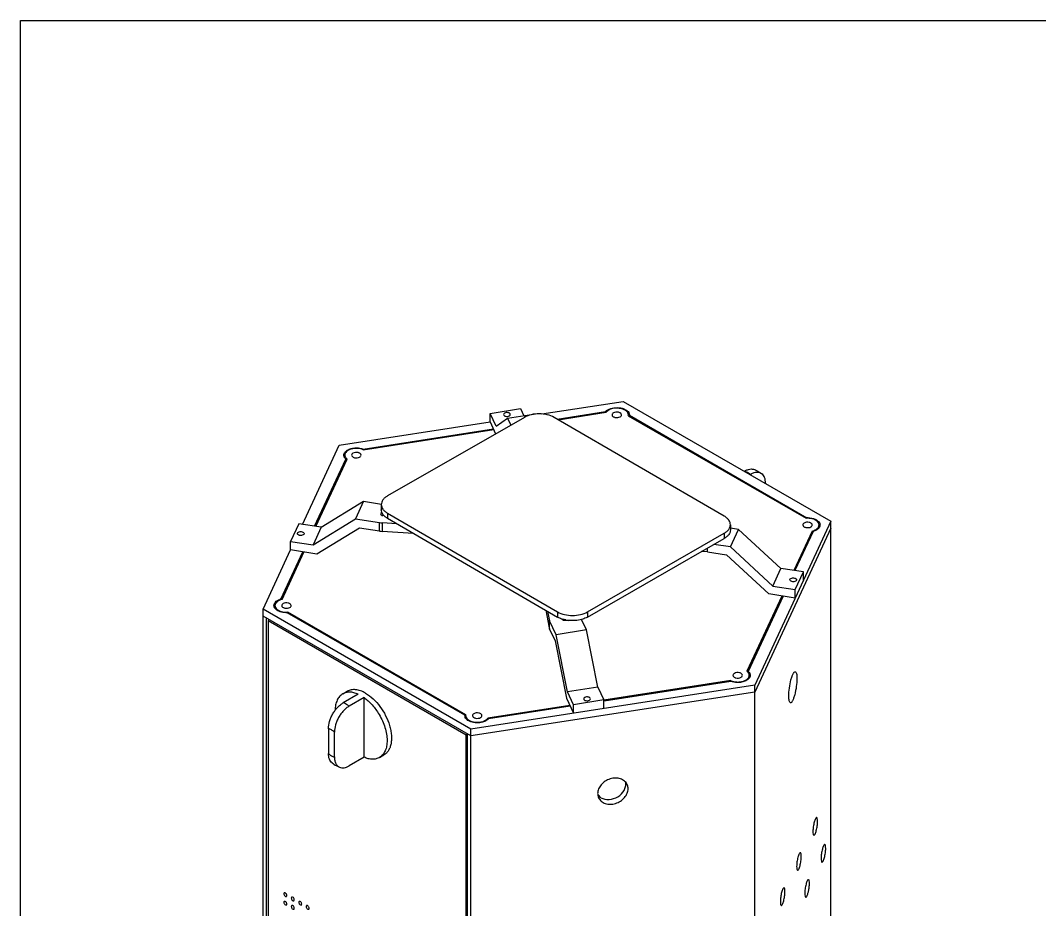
# Model space of a CAD drawing. Header units: millimetres. Extents: x 0 to 1189, y 0 to 841.
# Drawn here: x 0 to 485.5, y 417.4 to 841 of the extents above; entities that cross this region are included whole.
import ezdxf

# ---------------------------------------------------------------- set-up
doc = ezdxf.new("R2010")
doc.units = ezdxf.units.MM
doc.header["$LTSCALE"] = 65.395
doc.layers.get('0').update_dxf_attribs({"linetype": 'CONTINUOUS'})
doc.layers.add('AXIS', color=7, linetype='CONTINUOUS')
doc.layers.add('SURFACES', color=7, linetype='CONTINUOUS')

msp = doc.modelspace()

# ---------------------------------------------------------------- linework, layer by layer
at = {"color": 7, "linetype": 'Continuous'}
for p, q in [((0, 0), (0, 841)), ((0, 841), (1189, 841)), ((223.77, 653.79), (238.26, 656.03)), ((238.26, 656.03), (239.82, 652.67)), ((240.09, 651.89), (174.87, 614.42)), ((223.77, 649.7), (223.77, 653.79)), ((226.63, 647.61), (223.77, 653.79)), ((226.63, 647.61), (232.05, 651.46)), ((232.05, 651.46), (246.54, 653.7)), ((232.05, 651.46), (233.58, 648.15)), ((246.54, 653.7), (246.61, 653.56)), ((335.34, 604.8), (254.23, 651.87)), ((255.64, 651.05), (278.8, 654.63)), ((278.8, 654.31), (278.8, 654.63)), ((290.14, 653.04), (290.13, 652.85)), ((290.13, 652.36), (290.13, 652.85)), ((290.13, 652.85), (374.64, 604.06)), ((163.36, 636.77), (225.32, 646.36)), ((223.77, 649.7), (226.4, 644.03)), ((163.36, 636.41), (163.36, 636.77)), ((140.17, 599.98), (155.03, 632)), ((155.03, 630.66), (155.03, 632)), ((344.81, 626.18), (345.08, 626.34)), ((347.64, 624.55), (347.91, 624.71)), ((354.98, 620.5), (354.98, 620.31)), ((171.92, 610.33), (171.92, 607.88)), ((174.83, 606.26), (255.94, 559.19)), ((174.83, 603.81), (255.94, 556.74)), ((374.64, 603.78), (374.64, 604.06)), ((179.38, 601.17), (172.27, 601.62)), ((187.28, 596.59), (172.27, 597.53)), ((338.25, 600.73), (338.25, 598.28)), ((377.64, 597.51), (368.98, 578.85)), ((270.09, 559.17), (335.3, 596.63)), ((270.09, 556.72), (335.3, 594.18)), ((124.09, 565.34), (134.52, 587.81)), ((327.26, 587.77), (324.45, 587.95)), ((124.09, 565), (124.09, 565.34)), ((363.33, 566.68), (346.71, 530.86)), ((211.66, 509.97), (127.09, 558.79)), ((250.3, 560.02), (251.9, 551.56)), ((251.16, 559.52), (251.9, 555.65)), ((115.64, 279.63), (115.64, 557.24)), ((115.64, 557.24), (117.27, 556.3)), ((117.27, 278.69), (117.27, 556.3)), ((118.68, 555.48), (117.98, 555.07)), ((117.98, 555.07), (117.98, 279.91)), ((117.98, 555.07), (212.29, 500.62)), ((255.2, 548.34), (252.11, 555)), ((269.68, 550.58), (267.35, 555.61)), ((252.11, 550.91), (254.7, 545.34)), ((346.71, 530.31), (346.71, 530.86)), ((338.38, 526.08), (278.04, 516.75)), ((160.89, 520), (153.82, 515.91)), ((263.47, 514.99), (260.61, 521.16)), ((275.1, 523.4), (277.96, 517.23)), ((163.72, 518.36), (156.65, 514.28)), ((163.72, 489.97), (163.72, 518.36)), ((260.11, 518.16), (263.47, 510.91)), ((211.66, 509.8), (211.66, 509.97)), ((211.66, 509.8), (211.66, 509.97)), ((261.92, 514.25), (223.01, 508.24)), ((146.75, 503.54), (146.75, 491.73)), ((149.58, 490.1), (149.58, 501.91)), ((213, 501.03), (212.29, 500.62)), ((212.29, 225.46), (212.29, 500.62)), ((163.72, 489.97), (156.65, 485.89))]:
    msp.add_line(p, q, dxfattribs=at)
at = {"color": 9, "linetype": 'Continuous'}
for p, q in [((174.83, 606.26), (174.83, 603.81)), ((335.3, 596.63), (335.3, 594.18)), ((255.94, 559.19), (255.94, 556.74)), ((270.09, 559.17), (270.09, 556.72)), ((252.11, 550.91), (252.11, 555))]:
    msp.add_line(p, q, dxfattribs=at)
at = {"color": 7, "linetype": 'Continuous'}
for centre, radius, start, end in [((288.13, 653.04), 2.01, 1.613, 4.6851), ((288.14, 653.04), 2, 359.9259, 1.6107), ((177.54, 609.27), 6.04, 224.149, 224.8375), ((374.93, 593.72), 10.35, 88.196, 91.602), ((378.9, 600.6), 2.03, 350.5851, 359.9268), ((378.93, 600.6), 2.01, 359.9553, 1.8893), ((126.3, 557.75), 7.91, 106.2371, 110.2979), ((122.83, 562.25), 2.03, 170.5851, 179.9268), ((122.8, 562.25), 2.01, 179.9553, 181.8514), ((262.01, 567.76), 12.59, 248.808, 251.0833), ((258.46, 556.15), 0.612, 204.9266, 209.1427), ((262.31, 568.64), 13.52, 251.0897, 254.0322), ((262.83, 570.7), 15.65, 258.8204, 259.4088), ((262.88, 571.01), 15.96, 259.4123, 261.123), ((262.95, 571.44), 16.4, 261.124, 263.3666), ((144.81, 494.88), 30.3, 30.5771, 30.7819), ((213.65, 509.8), 1.99, 179.9348, 181.1371), ((213.66, 509.8), 2.01, 181.1387, 183.7039), ((213.73, 509.81), 2.08, 183.7815, 195.1169), ((213.91, 509.85), 2.26, 195.1439, 204.2469), ((215.91, 511.72), 5.03, 233.2732, 238.7116), ((275.6, 471.03), 0.507, 347.7382, 0.0539)]:
    msp.add_arc(centre, radius, start, end, dxfattribs=at)
for points, knots in [([(279.11, 654.94), (279.17, 654.99), (279.4, 655.18), (279.66, 655.36), (279.86, 655.47)], [0, 0, 0, 0, 0.239809, 1, 1, 1, 1]), ([(279.86, 655.47), (280.72, 655.98), (282.79, 656.59), (284.92, 656.54), (286, 656.34)], [0, 0, 0, 0, 0.47795, 1, 1, 1, 1]), ([(286, 656.34), (286.8, 656.19), (288.22, 655.74), (289.43, 654.78), (289.78, 654.23)], [0, 0, 0, 0, 0.554672, 1, 1, 1, 1]), ([(230.66, 653.89), (230.59, 653.85), (230.36, 653.7), (230.19, 653.43), (230.19, 653.24)], [0, 0, 0, 0, 0.29449, 1, 1, 1, 1]), ([(230.19, 653.24), (230.19, 653.04), (230.48, 652.6), (231.21, 652.33), (232.08, 652.28), (232.67, 652.44), (232.92, 652.58)], [0, 0, 0, 0, 0.183509, 0.435119, 0.728337, 1, 1, 1, 1]), ([(233.39, 653.23), (233.39, 653.43), (233.1, 653.86), (232.37, 654.14), (231.5, 654.19), (230.91, 654.03), (230.66, 653.89)], [0, 0, 0, 0, 0.183509, 0.435119, 0.728337, 1, 1, 1, 1]), ([(232.92, 652.58), (232.99, 652.62), (233.22, 652.77), (233.39, 653.04), (233.39, 653.23)], [0, 0, 0, 0, 0.29449, 1, 1, 1, 1]), ([(247.17, 653.57), (245.88, 653.57), (243.43, 653.31), (241.09, 652.46), (240.09, 651.89)], [0, 0, 0, 0, 0.525401, 1, 1, 1, 1]), ([(254.23, 651.87), (253.23, 652.45), (250.9, 653.3), (248.45, 653.57), (247.17, 653.57)], [0, 0, 0, 0, 0.474274, 1, 1, 1, 1]), ([(282.53, 653.99), (282.34, 653.89), (282.02, 653.64), (281.87, 653.25), (281.87, 653.08)], [0, 0, 0, 0, 0.550751, 1, 1, 1, 1]), ([(281.87, 653.08), (281.87, 652.8), (282.15, 652.37), (282.7, 652.04), (283.48, 651.78), (284.53, 651.73), (285.36, 651.96), (285.71, 652.16)], [0, 0, 0, 0, 0.183291, 0.301475, 0.436206, 0.728901, 1, 1, 1, 1]), ([(286.37, 653.08), (286.37, 653.35), (286.09, 653.78), (285.53, 654.11), (284.76, 654.37), (283.71, 654.42), (282.88, 654.2), (282.53, 653.99)], [0, 0, 0, 0, 0.183291, 0.301475, 0.436206, 0.728901, 1, 1, 1, 1]), ([(285.71, 652.16), (285.9, 652.26), (286.22, 652.51), (286.37, 652.9), (286.37, 653.08)], [0, 0, 0, 0, 0.550751, 1, 1, 1, 1]), ([(289.78, 654.23), (289.83, 654.15), (290.01, 653.83), (290.11, 653.47), (290.13, 653.21)], [0, 0, 0, 0, 0.261807, 1, 1, 1, 1]), ([(154.41, 635.01), (154.7, 635.5), (155.7, 636.38), (157.63, 637.13), (159.91, 637.42), (161.5, 637.27), (162.28, 637.09)], [0, 0, 0, 0, 0.200037, 0.446063, 0.721999, 1, 1, 1, 1]), ([(162.28, 637.09), (162.37, 637.07), (162.73, 636.98), (163.09, 636.87), (163.36, 636.77)], [0, 0, 0, 0, 0.256315, 1, 1, 1, 1]), ([(154.29, 632.95), (154.25, 633.02), (154.13, 633.32), (154.07, 633.64), (154.07, 633.87)], [0, 0, 0, 0, 0.25835, 1, 1, 1, 1]), ([(155.03, 632), (154.95, 632.07), (154.66, 632.35), (154.42, 632.68), (154.29, 632.95)], [0, 0, 0, 0, 0.266128, 1, 1, 1, 1]), ([(158.43, 634.8), (158.24, 634.69), (157.92, 634.44), (157.77, 634.05), (157.77, 633.88)], [0, 0, 0, 0, 0.550751, 1, 1, 1, 1]), ([(157.77, 633.88), (157.77, 633.61), (158.05, 633.17), (158.6, 632.85), (159.38, 632.58), (160.43, 632.53), (161.26, 632.76), (161.61, 632.96)], [0, 0, 0, 0, 0.183291, 0.301475, 0.436206, 0.728901, 1, 1, 1, 1]), ([(162.27, 633.88), (162.27, 634.15), (161.99, 634.58), (161.43, 634.91), (160.66, 635.17), (159.61, 635.22), (158.77, 635), (158.43, 634.8)], [0, 0, 0, 0, 0.183291, 0.301475, 0.436206, 0.728901, 1, 1, 1, 1]), ([(161.61, 632.96), (161.79, 633.07), (162.11, 633.31), (162.27, 633.7), (162.27, 633.88)], [0, 0, 0, 0, 0.550751, 1, 1, 1, 1]), ([(345.08, 626.34), (345.48, 626.57), (346.28, 626.95), (347.5, 627.28), (348.65, 627.33), (349.37, 627.15), (349.69, 627.01)], [0, 0, 0, 0, 0.287206, 0.546835, 0.78191, 1, 1, 1, 1]), ([(349.69, 627.01), (350, 626.88), (351.23, 626.31), (352.39, 625.59), (353.21, 624.98)], [0, 0, 0, 0, 0.249062, 1, 1, 1, 1]), ([(353.21, 624.98), (353.05, 625.11), (352.69, 625.32), (351.9, 625.62), (350.76, 625.72), (349.32, 625.42), (348.38, 624.98), (347.91, 624.71)], [0, 0, 0, 0, 0.109148, 0.219205, 0.450333, 0.708485, 1, 1, 1, 1]), ([(354.98, 620.5), (354.98, 620.97), (354.92, 621.89), (354.59, 623.16), (354.03, 624.22), (353.5, 624.77), (353.21, 624.98)], [0, 0, 0, 0, 0.287276, 0.547231, 0.782286, 1, 1, 1, 1]), ([(174.87, 614.42), (174.43, 614.17), (173.63, 613.62), (172.67, 612.62), (172.06, 611.51), (171.92, 610.71), (171.92, 610.33)], [0, 0, 0, 0, 0.289946, 0.549249, 0.782369, 1, 1, 1, 1]), ([(171.92, 610.33), (171.92, 609.95), (172.06, 609.16), (172.66, 608.06), (173.6, 607.06), (174.4, 606.51), (174.83, 606.26)], [0, 0, 0, 0, 0.217912, 0.45115, 0.710347, 1, 1, 1, 1]), ([(172.67, 605.69), (172.44, 606.02), (172.06, 606.72), (171.92, 607.5), (171.92, 607.88)], [0, 0, 0, 0, 0.516887, 1, 1, 1, 1]), ([(172.02, 606.53), (171.96, 606.5), (171.75, 606.35), (171.58, 606.1), (171.58, 605.92)], [0, 0, 0, 0, 0.294726, 1, 1, 1, 1]), ([(171.58, 605.92), (171.58, 605.72), (171.93, 605.26), (172.41, 605.13), (172.7, 605.09)], [0, 0, 0, 0, 0.415619, 1, 1, 1, 1]), ([(173.2, 605.06), (173.15, 605.11), (172.96, 605.31), (172.79, 605.52), (172.67, 605.69)], [0, 0, 0, 0, 0.256591, 1, 1, 1, 1]), ([(174.83, 603.81), (174.68, 603.9), (174.12, 604.25), (173.59, 604.66), (173.25, 605.01)], [0, 0, 0, 0, 0.263603, 1, 1, 1, 1]), ([(338.25, 600.73), (338.25, 601.11), (338.11, 601.9), (337.51, 603), (336.57, 604), (335.78, 604.55), (335.34, 604.8)], [0, 0, 0, 0, 0.217912, 0.45115, 0.710347, 1, 1, 1, 1]), ([(375.26, 604.06), (376.4, 604.02), (378.41, 603.67), (380.22, 602.43), (380.65, 601.65)], [0, 0, 0, 0, 0.563324, 1, 1, 1, 1]), ([(335.3, 596.63), (335.75, 596.89), (336.55, 597.44), (337.5, 598.44), (338.11, 599.55), (338.25, 600.34), (338.25, 600.73)], [0, 0, 0, 0, 0.289946, 0.549249, 0.782369, 1, 1, 1, 1]), ([(338.25, 598.28), (338.25, 597.9), (338.11, 597.1), (337.5, 595.99), (336.55, 594.99), (335.75, 594.44), (335.3, 594.18)], [0, 0, 0, 0, 0.217631, 0.450751, 0.710054, 1, 1, 1, 1]), ([(373.38, 601.54), (373.19, 601.44), (372.87, 601.19), (372.72, 600.8), (372.72, 600.63)], [0, 0, 0, 0, 0.550751, 1, 1, 1, 1]), ([(372.72, 600.63), (372.72, 600.35), (373, 599.92), (373.55, 599.59), (374.33, 599.33), (375.38, 599.28), (376.21, 599.51), (376.56, 599.71)], [0, 0, 0, 0, 0.183291, 0.301475, 0.436206, 0.728901, 1, 1, 1, 1]), ([(377.22, 600.63), (377.22, 600.9), (376.94, 601.33), (376.38, 601.66), (375.61, 601.92), (374.56, 601.97), (373.72, 601.74), (373.38, 601.54)], [0, 0, 0, 0, 0.183291, 0.301475, 0.436206, 0.728901, 1, 1, 1, 1]), ([(376.56, 599.71), (376.74, 599.81), (377.06, 600.06), (377.22, 600.45), (377.22, 600.63)], [0, 0, 0, 0, 0.550751, 1, 1, 1, 1]), ([(379.64, 598.45), (379.5, 598.35), (378.88, 597.95), (378.18, 597.67), (377.64, 597.51)], [0, 0, 0, 0, 0.231925, 1, 1, 1, 1]), ([(380.67, 599.59), (380.61, 599.48), (380.34, 599.05), (379.96, 598.69), (379.64, 598.45)], [0, 0, 0, 0, 0.231593, 1, 1, 1, 1]), ([(380.65, 601.65), (380.69, 601.57), (380.84, 601.27), (380.92, 600.92), (380.93, 600.67)], [0, 0, 0, 0, 0.260148, 1, 1, 1, 1]), ([(121.06, 563.26), (121.17, 563.47), (121.79, 564.34), (122.78, 564.88), (123.56, 565.17)], [0, 0, 0, 0, 0.21648, 1, 1, 1, 1]), ([(129.01, 562.23), (129.01, 562.5), (128.73, 562.93), (128.18, 563.26), (127.41, 563.52), (126.35, 563.57), (125.52, 563.35), (125.17, 563.15)], [0, 0, 0, 0, 0.183291, 0.301475, 0.436206, 0.728901, 1, 1, 1, 1]), ([(121.08, 561.2), (121.04, 561.28), (120.89, 561.59), (120.81, 561.93), (120.8, 562.19)], [0, 0, 0, 0, 0.260156, 1, 1, 1, 1]), ([(122.1, 560.1), (121.99, 560.18), (121.6, 560.49), (121.26, 560.88), (121.08, 561.2)], [0, 0, 0, 0, 0.270562, 1, 1, 1, 1]), ([(127.09, 558.79), (126.16, 558.77), (124.41, 558.94), (122.76, 559.62), (122.1, 560.1)], [0, 0, 0, 0, 0.533307, 1, 1, 1, 1]), ([(125.17, 563.15), (124.99, 563.04), (124.67, 562.79), (124.51, 562.4), (124.51, 562.23)], [0, 0, 0, 0, 0.550751, 1, 1, 1, 1]), ([(124.51, 562.23), (124.51, 561.96), (124.8, 561.52), (125.35, 561.2), (126.12, 560.94), (127.18, 560.88), (128.01, 561.11), (128.36, 561.31)], [0, 0, 0, 0, 0.183291, 0.301475, 0.436206, 0.728901, 1, 1, 1, 1]), ([(128.36, 561.31), (128.54, 561.42), (128.86, 561.66), (129.01, 562.05), (129.01, 562.23)], [0, 0, 0, 0, 0.550751, 1, 1, 1, 1]), ([(255.94, 559.19), (256.94, 558.61), (259.28, 557.76), (263.01, 557.35), (266.74, 557.75), (269.08, 558.59), (270.09, 559.17)], [0, 0, 0, 0, 0.236985, 0.499679, 0.762548, 1, 1, 1, 1]), ([(257.46, 556.02), (257.32, 556.07), (256.8, 556.29), (256.3, 556.53), (255.94, 556.74)], [0, 0, 0, 0, 0.258345, 1, 1, 1, 1]), ([(257.92, 555.85), (258.08, 555.57), (258.82, 555.21), (259.56, 555.22), (259.95, 555.32)], [0, 0, 0, 0, 0.442323, 1, 1, 1, 1]), ([(259.79, 555.35), (259.69, 555.37), (259.29, 555.46), (258.88, 555.56), (258.59, 555.64)], [0, 0, 0, 0, 0.253189, 1, 1, 1, 1]), ([(267.35, 555.61), (266.35, 555.33), (264.25, 554.99), (262.12, 555.03), (261.06, 555.15)], [0, 0, 0, 0, 0.493331, 1, 1, 1, 1]), ([(270.09, 556.72), (269.88, 556.61), (269.01, 556.15), (268.08, 555.81), (267.35, 555.61)], [0, 0, 0, 0, 0.237023, 1, 1, 1, 1]), ([(340.12, 529.89), (339.94, 529.79), (339.62, 529.54), (339.46, 529.15), (339.46, 528.98)], [0, 0, 0, 0, 0.550751, 1, 1, 1, 1]), ([(343.96, 528.98), (343.96, 529.25), (343.68, 529.68), (343.13, 530.01), (342.36, 530.27), (341.3, 530.32), (340.47, 530.1), (340.12, 529.89)], [0, 0, 0, 0, 0.183291, 0.301475, 0.436206, 0.728901, 1, 1, 1, 1]), ([(346.71, 530.86), (346.78, 530.79), (347.07, 530.5), (347.32, 530.17), (347.44, 529.9)], [0, 0, 0, 0, 0.266128, 1, 1, 1, 1]), ([(347.44, 529.9), (347.48, 529.83), (347.6, 529.54), (347.66, 529.22), (347.66, 528.98)], [0, 0, 0, 0, 0.25835, 1, 1, 1, 1]), ([(342.42, 525.54), (342.06, 525.52), (340.7, 525.49), (339.32, 525.72), (338.38, 526.08)], [0, 0, 0, 0, 0.258083, 1, 1, 1, 1]), ([(339.46, 528.98), (339.46, 528.7), (339.74, 528.27), (340.3, 527.94), (341.07, 527.68), (342.13, 527.63), (342.96, 527.86), (343.31, 528.06)], [0, 0, 0, 0, 0.183291, 0.301475, 0.436206, 0.728901, 1, 1, 1, 1]), ([(346.48, 526.92), (345.95, 526.51), (344.62, 525.87), (343.19, 525.6), (342.42, 525.54)], [0, 0, 0, 0, 0.464888, 1, 1, 1, 1]), ([(343.31, 528.06), (343.49, 528.16), (343.81, 528.41), (343.96, 528.8), (343.96, 528.98)], [0, 0, 0, 0, 0.550751, 1, 1, 1, 1]), ([(347.33, 527.84), (347.28, 527.76), (347.04, 527.41), (346.73, 527.12), (346.48, 526.92)], [0, 0, 0, 0, 0.2347, 1, 1, 1, 1]), ([(153.56, 520.14), (153.27, 519.98), (152.73, 519.6), (151.75, 518.65), (150.78, 517.09), (150.09, 514.83), (149.94, 513.18), (149.93, 512.32)], [0, 0, 0, 0, 0.108546, 0.219072, 0.452385, 0.711168, 1, 1, 1, 1]), ([(160.89, 520), (160.24, 520.29), (158.94, 520.75), (156.98, 521.03), (155.15, 520.86), (154.05, 520.42), (153.56, 520.14)], [0, 0, 0, 0, 0.282826, 0.539743, 0.77579, 1, 1, 1, 1]), ([(146.75, 503.54), (146.75, 504.7), (147.06, 506.52), (147.89, 508.83), (148.76, 510.59), (149.82, 512.23), (151.04, 513.71), (152.37, 514.95), (153.33, 515.63), (153.82, 515.91)], [0, 0, 0, 0, 0.236357, 0.365837, 0.498892, 0.632136, 0.762118, 0.885621, 1, 1, 1, 1]), ([(163.72, 518.36), (164.4, 517.88), (165.75, 516.79), (168.27, 514.23), (169.9, 511.99), (170.85, 510.39)], [0, 0, 0, 0, 0.234295, 0.481712, 1, 1, 1, 1]), ([(268.81, 518.44), (268.74, 518.4), (268.52, 518.25), (268.34, 517.98), (268.34, 517.79)], [0, 0, 0, 0, 0.29449, 1, 1, 1, 1]), ([(268.34, 517.79), (268.34, 517.59), (268.63, 517.16), (269.36, 516.88), (270.23, 516.83), (270.82, 516.99), (271.07, 517.13)], [0, 0, 0, 0, 0.183509, 0.435119, 0.728337, 1, 1, 1, 1]), ([(271.54, 517.78), (271.54, 517.98), (271.25, 518.41), (270.52, 518.69), (269.65, 518.74), (269.06, 518.58), (268.81, 518.44)], [0, 0, 0, 0, 0.183509, 0.435119, 0.728337, 1, 1, 1, 1]), ([(271.07, 517.13), (271.14, 517.17), (271.37, 517.32), (271.54, 517.59), (271.54, 517.78)], [0, 0, 0, 0, 0.29449, 1, 1, 1, 1]), ([(156.65, 514.28), (156.16, 514), (155.19, 513.32), (153.87, 512.07), (152.65, 510.6), (151.59, 508.95), (150.72, 507.2), (149.88, 504.88), (149.58, 503.07), (149.58, 501.91)], [0, 0, 0, 0, 0.114379, 0.237882, 0.367864, 0.501108, 0.634163, 0.763643, 1, 1, 1, 1]), ([(170.9, 510.3), (171.49, 509.31), (172.54, 507.28), (173.72, 504.13), (174.47, 501.02), (174.76, 498.06), (174.56, 495.35), (173.89, 493), (172.9, 491.38), (171.9, 490.39), (171.35, 490), (171.06, 489.83)], [0, 0, 0, 0, 0.15487, 0.306072, 0.449884, 0.583233, 0.704126, 0.812166, 0.909189, 0.955027, 1, 1, 1, 1]), ([(216.02, 510.7), (215.84, 510.59), (215.52, 510.34), (215.36, 509.95), (215.36, 509.78)], [0, 0, 0, 0, 0.550751, 1, 1, 1, 1]), ([(219.86, 509.78), (219.86, 510.05), (219.58, 510.48), (219.03, 510.81), (218.25, 511.07), (217.2, 511.12), (216.37, 510.9), (216.02, 510.7)], [0, 0, 0, 0, 0.183291, 0.301475, 0.436206, 0.728901, 1, 1, 1, 1]), ([(212.9, 507.68), (212.81, 507.75), (212.48, 508.01), (212.2, 508.33), (212.03, 508.6)], [0, 0, 0, 0, 0.267057, 1, 1, 1, 1]), ([(218.82, 506.4), (217.83, 506.29), (215.91, 506.34), (214.07, 506.95), (213.3, 507.41)], [0, 0, 0, 0, 0.525781, 1, 1, 1, 1]), ([(215.36, 509.78), (215.36, 509.51), (215.64, 509.07), (216.2, 508.75), (216.97, 508.48), (218.02, 508.43), (218.86, 508.66), (219.2, 508.86)], [0, 0, 0, 0, 0.183291, 0.301475, 0.436206, 0.728901, 1, 1, 1, 1]), ([(223.01, 508.24), (222.55, 507.71), (221.19, 506.86), (219.67, 506.5), (218.82, 506.4)], [0, 0, 0, 0, 0.452556, 1, 1, 1, 1]), ([(219.2, 508.86), (219.39, 508.97), (219.71, 509.21), (219.86, 509.6), (219.86, 509.78)], [0, 0, 0, 0, 0.550751, 1, 1, 1, 1]), ([(148.52, 487.25), (148.23, 487.46), (147.7, 488.01), (147.14, 489.07), (146.81, 490.34), (146.75, 491.26), (146.75, 491.73)], [0, 0, 0, 0, 0.217714, 0.452769, 0.712724, 1, 1, 1, 1]), ([(148.52, 487.25), (148.8, 487.04), (149.91, 486.26), (151.11, 485.61), (152.04, 485.22)], [0, 0, 0, 0, 0.251627, 1, 1, 1, 1]), ([(149.58, 490.1), (149.58, 489.54), (149.66, 488.47), (150.12, 487.02), (150.8, 486.05), (151.47, 485.5), (151.85, 485.3), (152.04, 485.22)], [0, 0, 0, 0, 0.291552, 0.550083, 0.781133, 0.89101, 1, 1, 1, 1]), ([(152.04, 485.22), (152.36, 485.08), (153.08, 484.9), (154.24, 484.95), (155.46, 485.28), (156.25, 485.66), (156.65, 485.89)], [0, 0, 0, 0, 0.21809, 0.453165, 0.712793, 1, 1, 1, 1]), ([(171.06, 489.83), (170.56, 489.55), (169.46, 489.11), (167.63, 488.94), (165.67, 489.22), (164.37, 489.68), (163.72, 489.97)], [0, 0, 0, 0, 0.22421, 0.460257, 0.717174, 1, 1, 1, 1]), ([(276.11, 471.03), (276.11, 471.12), (276.04, 471.32), (275.81, 471.56), (275.47, 471.75), (275.21, 471.82), (275.07, 471.85)], [0, 0, 0, 0, 0.195567, 0.422571, 0.692739, 1, 1, 1, 1])]:
    msp.add_open_spline(points, degree=3, knots=knots, dxfattribs=at)
for points in [[(278.8, 654.63), (278.9, 654.74), (279, 654.84), (279.11, 654.94)], [(154.07, 633.87), (154.07, 634.03), (154.09, 634.18), (154.12, 634.33)], [(154.12, 634.33), (154.18, 634.57), (154.28, 634.8), (154.41, 635.01)], [(172.02, 606.53), (172.07, 606.56), (172.12, 606.59), (172.17, 606.61)], [(173.2, 605.06), (173.03, 605.05), (172.86, 605.06), (172.7, 605.09)], [(380.91, 600.27), (380.87, 600.03), (380.78, 599.8), (380.67, 599.59)], [(120.83, 562.58), (120.87, 562.82), (120.95, 563.05), (121.06, 563.26)], [(251.9, 555.65), (251.94, 555.42), (252.01, 555.2), (252.11, 555)], [(251.9, 551.56), (251.94, 551.34), (252.01, 551.12), (252.11, 550.91)], [(347.61, 528.52), (347.55, 528.28), (347.45, 528.05), (347.33, 527.84)], [(347.66, 528.98), (347.66, 528.83), (347.64, 528.67), (347.61, 528.52)], [(212.03, 508.6), (211.96, 508.7), (211.9, 508.81), (211.85, 508.93)]]:
    msp.add_open_spline(points, degree=3, dxfattribs=at)
at = {"color": 9, "linetype": 'Continuous'}
for points, knots in [([(345.08, 626.34), (345.32, 626.23), (346.3, 625.76), (347.24, 625.19), (347.91, 624.71)], [0, 0, 0, 0, 0.239326, 1, 1, 1, 1]), ([(156.65, 514.28), (156.42, 514.45), (155.51, 515.06), (154.56, 515.59), (153.82, 515.91)], [0, 0, 0, 0, 0.260752, 1, 1, 1, 1]), ([(149.58, 501.91), (149.14, 502.3), (148.26, 502.96), (147.24, 503.41), (146.75, 503.54)], [0, 0, 0, 0, 0.533453, 1, 1, 1, 1]), ([(146.75, 491.73), (147.18, 491.34), (148.07, 490.68), (149.08, 490.23), (149.58, 490.1)], [0, 0, 0, 0, 0.533453, 1, 1, 1, 1])]:
    msp.add_open_spline(points, degree=3, knots=knots, dxfattribs=at)
at = {"layer": 'AXIS', "color": 7, "linetype": 'Continuous'}
for p, q in [((256.13, 650.76), (279.05, 654.31)), ((289.58, 652.68), (374.29, 603.78)), ((163.34, 636.41), (225.48, 646.02)), ((140.75, 599.89), (155.63, 631.96)), ((154.52, 632.57), (154.52, 633.88)), ((377.11, 597.7), (368.4, 578.94)), ((377.11, 596.36), (377.11, 597.51)), ((380.47, 599.27), (380.47, 600.63)), ((124.63, 565.15), (135.1, 587.72)), ((362.75, 566.77), (346.1, 530.89)), ((121.26, 560.92), (121.26, 562.23)), ((127.45, 558.59), (127.45, 559.08)), ((212.16, 510.17), (127.45, 559.08)), ((338.4, 526.44), (277.98, 517.1)), ((338.4, 526.08), (338.4, 526.44)), ((347.21, 527.68), (347.21, 528.98)), ((153.56, 520.14), (155.68, 521.37)), ((261.76, 514.59), (222.68, 508.54)), ((212.11, 508.48), (212.11, 509.78)), ((222.68, 507.91), (222.68, 508.54)), ((171.06, 489.83), (173.18, 491.05))]:
    msp.add_line(p, q, dxfattribs=at)
for centre, radius, start, end in [((287.76, 653.08), 1.86, 347.7933, 358.4183), ((287.75, 653.07), 1.87, 359.861, 8.8287), ((287.77, 653.07), 1.84, 358.4499, 359.8362), ((375.83, 603.71), 6.13, 292.0404, 296.6794), ((378.61, 600.62), 1.85, 359.9666, 10.1143), ((126.75, 568.38), 9.33, 263.5462, 267.0533), ((126.77, 568.62), 9.57, 267.0399, 271.8816), ((126.77, 568.42), 9.37, 271.8787, 274.1161), ((345.36, 528.97), 1.86, 0.0206, 11.5115), ((341.06, 532.56), 6.68, 246.4585, 250.9972), ((341.36, 533.41), 7.57, 250.9773, 255.0436), ((341.71, 535.23), 9.43, 262.5673, 276.7173), ((213.97, 509.78), 1.86, 167.7933, 178.4183), ((213.96, 509.78), 1.84, 178.4499, 179.8362), ((213.98, 509.78), 1.87, 179.861, 188.8287), ((217.61, 516.02), 9.41, 263.0589, 277.1919), ((283.54, 477.17), 4.92, 6.6769, 9.9498), ((283.42, 477.16), 5.04, 359.9862, 6.6614)]:
    msp.add_arc(centre, radius, start, end, dxfattribs=at)
for points, knots in [([(286.37, 655.97), (284.99, 656.33), (282.82, 656.35), (280.34, 655.49), (279.37, 654.74), (279.05, 654.31)], [0, 0, 0, 0, 0.545302, 0.794613, 1, 1, 1, 1]), ([(289.17, 654.33), (289.03, 654.52), (288.26, 655.31), (287.2, 655.76), (286.37, 655.97)], [0, 0, 0, 0, 0.216559, 1, 1, 1, 1]), ([(289.6, 653.36), (289.58, 653.44), (289.51, 653.79), (289.33, 654.12), (289.17, 654.33)], [0, 0, 0, 0, 0.239775, 1, 1, 1, 1]), ([(163.34, 636.41), (162.46, 636.79), (160.5, 637.19), (158.07, 636.95), (156.34, 636.29), (155.35, 635.63), (154.68, 634.82), (154.52, 634.18), (154.52, 633.88)], [0, 0, 0, 0, 0.279536, 0.568827, 0.699899, 0.814862, 0.913098, 1, 1, 1, 1]), ([(154.81, 632.85), (154.91, 632.69), (155.07, 632.48), (155.25, 632.29), (155.3, 632.25)], [0, 0, 0, 0, 0.738695, 1, 1, 1, 1]), ([(380.44, 600.95), (380.26, 601.93), (378.7, 603.17), (376.43, 603.76), (375.01, 603.83), (374.29, 603.78)], [0, 0, 0, 0, 0.415273, 0.696984, 1, 1, 1, 1]), ([(378.58, 598.23), (378.76, 598.32), (379.38, 598.67), (379.93, 599.18), (380.18, 599.62)], [0, 0, 0, 0, 0.279653, 1, 1, 1, 1]), ([(380.18, 599.62), (380.23, 599.7), (380.39, 600.01), (380.47, 600.37), (380.47, 600.62)], [0, 0, 0, 0, 0.261383, 1, 1, 1, 1]), ([(124.63, 565.15), (124.16, 565.04), (123.29, 564.75), (122.19, 564.07), (121.45, 563.23), (121.27, 562.54), (121.26, 562.23)], [0, 0, 0, 0, 0.305581, 0.57373, 0.801065, 1, 1, 1, 1]), ([(121.26, 562.23), (121.26, 561.98), (121.34, 561.63), (121.49, 561.32), (121.54, 561.24)], [0, 0, 0, 0, 0.739045, 1, 1, 1, 1]), ([(121.54, 561.24), (121.88, 560.63), (123.24, 559.6), (124.81, 559.21), (125.7, 559.11)], [0, 0, 0, 0, 0.439442, 1, 1, 1, 1]), ([(366.04, 519.12), (366.04, 520.4), (366.27, 523.01), (366.86, 526.14), (367.54, 528.4), (367.99, 529.5), (368.37, 530.16), (368.65, 530.53), (368.95, 530.74), (369.12, 530.71)], [0, 0, 0, 0, 0.310808, 0.635531, 0.774092, 0.883589, 0.925413, 0.958197, 1, 1, 1, 1]), ([(369.12, 530.71), (369.26, 530.69), (369.56, 530.39), (369.75, 529.7), (369.9, 528.7), (369.92, 527.92), (369.92, 527.48)], [0, 0, 0, 0, 0.122261, 0.324572, 0.620348, 1, 1, 1, 1]), ([(342.82, 525.87), (343.7, 525.97), (345.27, 526.36), (346.62, 527.4), (346.96, 528.01)], [0, 0, 0, 0, 0.561062, 1, 1, 1, 1]), ([(346.96, 528.01), (347, 528.09), (347.14, 528.39), (347.21, 528.73), (347.21, 528.98)], [0, 0, 0, 0, 0.260436, 1, 1, 1, 1]), ([(369.92, 527.48), (369.92, 526.21), (369.69, 523.6), (369.1, 520.46), (368.41, 518.21), (367.97, 517.1), (367.58, 516.44), (367.3, 516.07), (367, 515.86), (366.83, 515.89)], [0, 0, 0, 0, 0.310808, 0.635531, 0.774092, 0.883589, 0.925413, 0.958197, 1, 1, 1, 1]), ([(164.43, 520.5), (163.66, 520.94), (162.13, 521.67), (159.78, 522.24), (157.91, 522.19), (156.57, 521.82), (155.96, 521.53), (155.68, 521.37)], [0, 0, 0, 0, 0.289579, 0.548632, 0.781635, 0.891837, 1, 1, 1, 1]), ([(164.43, 520.5), (165.72, 519.75), (168.24, 517.82), (171.46, 514.15), (174.1, 509.85), (175.68, 505.94), (176.46, 502.8), (176.78, 500.55), (176.83, 498.42), (176.62, 496.46), (176.15, 494.7), (175.41, 493.17), (174.43, 491.93), (173.61, 491.3), (173.18, 491.05)], [0, 0, 0, 0, 0.128623, 0.270152, 0.417243, 0.561526, 0.630177, 0.695316, 0.756312, 0.812794, 0.864736, 0.912549, 0.957159, 1, 1, 1, 1]), ([(366.83, 515.89), (366.69, 515.91), (366.4, 516.22), (366.21, 516.9), (366.06, 517.9), (366.04, 518.68), (366.04, 519.12)], [0, 0, 0, 0, 0.122261, 0.324572, 0.620348, 1, 1, 1, 1]), ([(212.36, 508.84), (212.69, 508.22), (214.03, 507.18), (215.59, 506.78), (216.48, 506.67)], [0, 0, 0, 0, 0.438387, 1, 1, 1, 1]), ([(218.79, 506.68), (219.12, 506.72), (220.29, 506.93), (221.44, 507.4), (222.11, 507.95)], [0, 0, 0, 0, 0.275617, 1, 1, 1, 1]), ([(222.11, 507.95), (222.17, 508), (222.37, 508.18), (222.56, 508.38), (222.68, 508.54)], [0, 0, 0, 0, 0.262319, 1, 1, 1, 1]), ([(289.05, 476.96), (288.76, 477.59), (287.85, 478.76), (285.84, 479.82), (283.44, 480.15), (280.93, 479.74), (278.57, 478.65), (276.64, 477), (275.34, 474.96), (275, 473.42), (275, 472.68)], [0, 0, 0, 0, 0.109285, 0.225529, 0.351668, 0.485916, 0.623243, 0.757523, 0.883699, 1, 1, 1, 1]), ([(275.12, 471.78), (275.51, 471.32), (276.52, 470.52), (279.07, 469.62), (282.74, 469.94), (286.47, 472.14), (288.03, 474.66), (288.32, 475.97)], [0, 0, 0, 0, 0.111117, 0.229856, 0.488003, 0.755335, 1, 1, 1, 1]), ([(289.49, 474.92), (289.49, 475.1), (289.45, 475.8), (289.27, 476.49), (289.05, 476.96)], [0, 0, 0, 0, 0.254109, 1, 1, 1, 1]), ([(275, 472.68), (275, 472.51), (275.04, 471.81), (275.22, 471.12), (275.44, 470.64)], [0, 0, 0, 0, 0.254109, 1, 1, 1, 1]), ([(275.44, 470.64), (275.73, 470.02), (276.64, 468.85), (278.65, 467.79), (281.05, 467.45), (283.57, 467.86), (285.92, 468.95), (287.86, 470.61), (289.16, 472.65), (289.49, 474.19), (289.49, 474.92)], [0, 0, 0, 0, 0.109285, 0.225529, 0.351668, 0.485916, 0.623243, 0.757523, 0.883699, 1, 1, 1, 1]), ([(379.31, 461.22), (379.21, 461.24), (378.95, 461.06), (378.55, 460.34), (378.07, 458.88), (377.69, 456.86), (377.56, 455.38), (377.56, 454.65)], [0, 0, 0, 0, 0.041763, 0.11613, 0.363934, 0.688881, 1, 1, 1, 1]), ([(378, 452.82), (378.1, 452.81), (378.36, 452.99), (378.76, 453.71), (379.24, 455.17), (379.62, 457.19), (379.76, 458.67), (379.76, 459.39)], [0, 0, 0, 0, 0.041763, 0.11613, 0.363934, 0.688881, 1, 1, 1, 1]), ([(379.76, 459.39), (379.76, 459.83), (379.73, 460.42), (379.55, 461.04), (379.38, 461.21), (379.31, 461.22)], [0, 0, 0, 0, 0.674913, 0.87755, 1, 1, 1, 1]), ([(377.56, 454.65), (377.56, 454.22), (377.58, 453.63), (377.76, 453.01), (377.93, 452.84), (378, 452.82)], [0, 0, 0, 0, 0.674913, 0.87755, 1, 1, 1, 1]), ([(383.19, 448.38), (383.09, 448.39), (382.83, 448.21), (382.43, 447.49), (381.95, 446.03), (381.57, 444.01), (381.44, 442.53), (381.44, 441.81)], [0, 0, 0, 0, 0.041763, 0.11613, 0.363934, 0.688881, 1, 1, 1, 1]), ([(383.64, 446.55), (383.64, 446.99), (383.61, 447.57), (383.43, 448.19), (383.27, 448.36), (383.19, 448.38)], [0, 0, 0, 0, 0.674913, 0.87755, 1, 1, 1, 1]), ([(371.54, 444.49), (371.44, 444.51), (371.19, 444.33), (370.78, 443.6), (370.3, 442.15), (369.92, 440.13), (369.79, 438.65), (369.79, 437.92)], [0, 0, 0, 0, 0.041763, 0.11613, 0.363934, 0.688881, 1, 1, 1, 1]), ([(370.24, 436.09), (370.34, 436.08), (370.6, 436.26), (371, 436.98), (371.48, 438.44), (371.86, 440.46), (371.99, 441.94), (371.99, 442.66)], [0, 0, 0, 0, 0.041763, 0.11613, 0.363934, 0.688881, 1, 1, 1, 1]), ([(371.99, 442.66), (371.99, 443.1), (371.96, 443.69), (371.79, 444.31), (371.62, 444.48), (371.54, 444.49)], [0, 0, 0, 0, 0.674913, 0.87755, 1, 1, 1, 1]), ([(381.89, 439.98), (381.98, 439.96), (382.24, 440.14), (382.65, 440.87), (383.12, 442.32), (383.51, 444.34), (383.64, 445.82), (383.64, 446.55)], [0, 0, 0, 0, 0.041763, 0.11613, 0.363934, 0.688881, 1, 1, 1, 1]), ([(369.79, 437.92), (369.79, 437.48), (369.82, 436.9), (370, 436.28), (370.16, 436.11), (370.24, 436.09)], [0, 0, 0, 0, 0.674913, 0.87755, 1, 1, 1, 1]), ([(381.44, 441.81), (381.44, 441.37), (381.47, 440.79), (381.64, 440.16), (381.81, 439.99), (381.89, 439.98)], [0, 0, 0, 0, 0.674913, 0.87755, 1, 1, 1, 1]), ([(363.78, 427.76), (363.68, 427.78), (363.42, 427.6), (363.02, 426.87), (362.54, 425.42), (362.16, 423.4), (362.03, 421.92), (362.03, 421.19)], [0, 0, 0, 0, 0.041763, 0.11613, 0.363934, 0.688881, 1, 1, 1, 1]), ([(364.23, 425.93), (364.23, 426.37), (364.2, 426.96), (364.02, 427.58), (363.85, 427.75), (363.78, 427.76)], [0, 0, 0, 0, 0.674913, 0.87755, 1, 1, 1, 1]), ([(375.42, 431.65), (375.33, 431.66), (375.07, 431.48), (374.66, 430.76), (374.19, 429.3), (373.8, 427.28), (373.67, 425.8), (373.67, 425.08)], [0, 0, 0, 0, 0.041763, 0.11613, 0.363934, 0.688881, 1, 1, 1, 1]), ([(374.12, 423.25), (374.28, 423.22), (374.55, 423.53), (374.77, 423.95), (375.09, 424.73), (375.42, 425.92), (375.61, 426.96), (375.69, 427.52)], [0, 0, 0, 0, 0.105593, 0.201102, 0.324464, 0.637847, 1, 1, 1, 1]), ([(375.87, 429.82), (375.87, 430.26), (375.84, 430.84), (375.67, 431.46), (375.5, 431.63), (375.42, 431.65)], [0, 0, 0, 0, 0.674913, 0.87755, 1, 1, 1, 1]), ([(375.69, 427.52), (375.72, 427.72), (375.82, 428.48), (375.87, 429.25), (375.87, 429.82)], [0, 0, 0, 0, 0.265975, 1, 1, 1, 1]), ([(125.74, 425.38), (125.71, 425.36), (125.57, 425.24), (125.54, 425.05), (125.54, 424.92)], [0, 0, 0, 0, 0.220867, 1, 1, 1, 1]), ([(125.54, 424.92), (125.54, 424.74), (125.64, 424.36), (125.95, 423.84), (126.51, 423.51), (126.74, 423.64)], [0, 0, 0, 0, 0.277753, 0.577543, 1, 1, 1, 1]), ([(126.95, 424.1), (126.95, 424.28), (126.84, 424.66), (126.53, 425.18), (125.98, 425.51), (125.74, 425.38)], [0, 0, 0, 0, 0.277753, 0.577543, 1, 1, 1, 1]), ([(126.74, 423.64), (126.78, 423.66), (126.91, 423.78), (126.95, 423.97), (126.95, 424.1)], [0, 0, 0, 0, 0.220867, 1, 1, 1, 1]), ([(129.28, 423.33), (129.24, 423.32), (129.11, 423.2), (129.07, 423.01), (129.07, 422.88)], [0, 0, 0, 0, 0.220867, 1, 1, 1, 1]), ([(129.07, 422.88), (129.07, 422.7), (129.18, 422.32), (129.49, 421.8), (130.04, 421.47), (130.28, 421.6)], [0, 0, 0, 0, 0.277753, 0.577543, 1, 1, 1, 1]), ([(130.49, 422.06), (130.49, 422.24), (130.38, 422.61), (130.07, 423.14), (129.51, 423.47), (129.28, 423.33)], [0, 0, 0, 0, 0.277753, 0.577543, 1, 1, 1, 1]), ([(362.48, 419.36), (362.57, 419.35), (362.83, 419.53), (363.24, 420.25), (363.71, 421.71), (364.09, 423.73), (364.23, 425.21), (364.23, 425.93)], [0, 0, 0, 0, 0.041763, 0.11613, 0.363934, 0.688881, 1, 1, 1, 1]), ([(373.67, 425.08), (373.67, 424.64), (373.7, 424.06), (373.88, 423.43), (374.04, 423.26), (374.12, 423.25)], [0, 0, 0, 0, 0.674913, 0.87755, 1, 1, 1, 1]), ([(125.74, 421.29), (125.71, 421.27), (125.57, 421.16), (125.54, 420.97), (125.54, 420.84)], [0, 0, 0, 0, 0.220867, 1, 1, 1, 1]), ([(125.54, 420.84), (125.54, 420.66), (125.64, 420.28), (125.95, 419.76), (126.51, 419.43), (126.74, 419.56)], [0, 0, 0, 0, 0.277753, 0.577543, 1, 1, 1, 1]), ([(126.95, 420.02), (126.95, 420.2), (126.84, 420.57), (126.53, 421.1), (125.98, 421.43), (125.74, 421.29)], [0, 0, 0, 0, 0.277753, 0.577543, 1, 1, 1, 1]), ([(126.74, 419.56), (126.78, 419.58), (126.91, 419.69), (126.95, 419.89), (126.95, 420.02)], [0, 0, 0, 0, 0.220867, 1, 1, 1, 1]), ([(129.28, 419.25), (129.24, 419.23), (129.11, 419.12), (129.07, 418.93), (129.07, 418.79)], [0, 0, 0, 0, 0.220867, 1, 1, 1, 1]), ([(129.07, 418.79), (129.07, 418.62), (129.18, 418.24), (129.49, 417.71), (130.04, 417.38), (130.28, 417.52)], [0, 0, 0, 0, 0.277753, 0.577543, 1, 1, 1, 1]), ([(130.49, 417.98), (130.49, 418.16), (130.38, 418.53), (130.07, 419.06), (129.51, 419.39), (129.28, 419.25)], [0, 0, 0, 0, 0.277753, 0.577543, 1, 1, 1, 1]), ([(130.28, 421.6), (130.31, 421.62), (130.45, 421.74), (130.49, 421.93), (130.49, 422.06)], [0, 0, 0, 0, 0.220867, 1, 1, 1, 1]), ([(130.28, 417.52), (130.31, 417.54), (130.45, 417.65), (130.49, 417.84), (130.49, 417.98)], [0, 0, 0, 0, 0.220867, 1, 1, 1, 1]), ([(132.81, 421.29), (132.78, 421.27), (132.65, 421.16), (132.61, 420.97), (132.61, 420.84)], [0, 0, 0, 0, 0.220867, 1, 1, 1, 1]), ([(132.61, 420.84), (132.61, 420.66), (132.71, 420.28), (133.03, 419.76), (133.58, 419.43), (133.81, 419.56)], [0, 0, 0, 0, 0.277753, 0.577543, 1, 1, 1, 1]), ([(134.02, 420.02), (134.02, 420.2), (133.91, 420.57), (133.6, 421.1), (133.05, 421.43), (132.81, 421.29)], [0, 0, 0, 0, 0.277753, 0.577543, 1, 1, 1, 1]), ([(133.81, 419.56), (133.85, 419.58), (133.98, 419.69), (134.02, 419.89), (134.02, 420.02)], [0, 0, 0, 0, 0.220867, 1, 1, 1, 1]), ([(136.35, 419.25), (136.32, 419.23), (136.18, 419.12), (136.14, 418.93), (136.14, 418.79)], [0, 0, 0, 0, 0.220867, 1, 1, 1, 1]), ([(136.14, 418.79), (136.14, 418.62), (136.25, 418.24), (136.56, 417.71), (137.12, 417.38), (137.35, 417.52)], [0, 0, 0, 0, 0.277753, 0.577543, 1, 1, 1, 1]), ([(137.56, 417.98), (137.56, 418.16), (137.45, 418.53), (137.14, 419.06), (136.58, 419.39), (136.35, 419.25)], [0, 0, 0, 0, 0.277753, 0.577543, 1, 1, 1, 1]), ([(137.35, 417.52), (137.38, 417.54), (137.52, 417.65), (137.56, 417.84), (137.56, 417.98)], [0, 0, 0, 0, 0.220867, 1, 1, 1, 1]), ([(362.03, 421.19), (362.03, 420.75), (362.06, 420.17), (362.23, 419.55), (362.4, 419.38), (362.48, 419.36)], [0, 0, 0, 0, 0.674913, 0.87755, 1, 1, 1, 1])]:
    msp.add_open_spline(points, degree=3, knots=knots, dxfattribs=at)
for points in [[(154.52, 633.88), (154.52, 633.64), (154.57, 633.4), (154.65, 633.17)], [(154.65, 633.17), (154.7, 633.06), (154.75, 632.95), (154.81, 632.85)], [(155.3, 632.25), (155.4, 632.14), (155.52, 632.05), (155.63, 631.96)], [(377.11, 597.7), (377.46, 597.78), (377.8, 597.89), (378.13, 598.03)], [(346.43, 530.61), (346.33, 530.71), (346.22, 530.8), (346.1, 530.89)], [(346.71, 530.31), (346.62, 530.41), (346.53, 530.51), (346.43, 530.61)], [(347.08, 529.68), (346.99, 529.91), (346.86, 530.12), (346.71, 530.31)], [(347.18, 529.35), (347.15, 529.46), (347.12, 529.57), (347.08, 529.68)], [(339.4, 526.09), (339.76, 526), (340.13, 525.93), (340.49, 525.88)], [(212.14, 509.49), (212.17, 509.27), (212.25, 509.04), (212.36, 508.84)], [(288.32, 475.97), (288.41, 476.36), (288.46, 476.76), (288.46, 477.16)]]:
    msp.add_open_spline(points, degree=3, dxfattribs=at)
at = {"layer": 'SURFACES', "color": 7, "linetype": 'Continuous'}
for p, q in [((248.43, 653.52), (287.1, 659.5)), ((287.1, 659.5), (386.1, 602.35)), ((151.87, 638.58), (223.77, 649.7)), ((134.37, 600.88), (151.87, 638.58)), ((143.3, 599.5), (163.5, 611.89)), ((163.5, 611.89), (159.62, 603.52)), ((163.5, 611.89), (171.96, 610.58)), ((139.41, 591.13), (159.62, 603.52)), ((159.62, 603.52), (171.14, 601.74)), ((386.1, 602.35), (349.86, 524.27)), ((386.1, 321.47), (386.1, 602.35)), ((132.61, 601.15), (128.72, 592.79)), ((143.3, 599.5), (132.61, 601.15)), ((143.3, 599.5), (139.41, 591.13)), ((161.48, 599.15), (141.28, 586.76)), ((171.14, 597.66), (161.48, 599.15)), ((338.23, 590.16), (342.11, 598.52)), ((342.11, 598.52), (338.25, 599.12)), ((362.32, 579.88), (342.11, 598.52)), ((386.1, 599.08), (349.86, 521.01)), ((128.72, 588.71), (128.72, 592.79)), ((128.72, 592.79), (139.41, 591.13)), ((115.64, 560.51), (128.72, 588.71)), ((141.28, 586.76), (128.72, 588.71)), ((327.26, 587.77), (327.26, 589.57)), ((327.26, 587.77), (336.37, 586.36)), ((338.23, 590.16), (330.4, 591.37)), ((358.44, 571.52), (338.23, 590.16)), ((336.37, 586.36), (356.57, 567.73)), ((358.44, 571.52), (362.32, 579.88)), ((373.01, 578.23), (362.32, 579.88)), ((369.13, 569.87), (373.01, 578.23)), ((373.01, 574.15), (373.01, 578.23)), ((358.44, 571.52), (369.13, 569.87)), ((369.13, 565.78), (369.13, 569.87)), ((369.13, 565.78), (356.57, 567.73)), ((115.64, 557.24), (115.64, 560.51)), ((214.63, 503.35), (115.64, 560.51)), ((214.63, 500.09), (115.64, 557.24)), ((269.68, 550.58), (255.2, 548.34)), ((275.1, 523.4), (269.68, 550.58)), ((254.7, 545.34), (260.11, 518.16)), ((260.61, 521.16), (255.2, 548.34)), ((349.86, 524.27), (214.63, 503.35)), ((349.86, 521.01), (214.63, 500.09)), ((275.1, 523.4), (260.61, 521.16)), ((349.86, 243.4), (349.86, 524.27)), ((277.96, 517.23), (263.47, 514.99)), ((263.47, 510.91), (263.47, 514.99)), ((277.96, 513.15), (277.96, 517.23)), ((213, 223.42), (213, 501.03)), ((214.63, 222.48), (214.63, 503.35))]:
    msp.add_line(p, q, dxfattribs=at)
at = {"layer": 'SURFACES', "color": 9, "linetype": 'Continuous'}
for p, q in [((171.14, 597.66), (171.14, 601.74)), ((172.27, 601.62), (172.27, 597.53)), ((251.9, 555.65), (251.9, 551.56))]:
    msp.add_line(p, q, dxfattribs=at)
at = {"layer": 'SURFACES', "color": 7, "linetype": 'Continuous'}
for centre in [(173.05, 614.13), (173.05, 610.04)]:
    msp.add_arc(centre, 12.53, 261.232, 266.4193, dxfattribs=at)
for points, knots in [([(132.43, 597.18), (132.68, 597.32), (133.27, 597.48), (134.14, 597.43), (134.88, 597.15), (135.16, 596.71), (135.16, 596.52)], [0, 0, 0, 0, 0.271655, 0.564873, 0.816487, 1, 1, 1, 1]), ([(131.96, 596.52), (131.96, 596.58), (132.01, 596.86), (132.25, 597.07), (132.43, 597.18)], [0, 0, 0, 0, 0.220867, 1, 1, 1, 1]), ([(134.69, 595.87), (134.45, 595.73), (133.85, 595.56), (132.99, 595.62), (132.25, 595.89), (131.96, 596.33), (131.96, 596.52)], [0, 0, 0, 0, 0.271655, 0.564873, 0.816487, 1, 1, 1, 1]), ([(135.16, 596.52), (135.16, 596.46), (135.11, 596.18), (134.88, 595.98), (134.69, 595.87)], [0, 0, 0, 0, 0.220867, 1, 1, 1, 1]), ([(366.57, 574.5), (366.57, 574.56), (366.62, 574.84), (366.85, 575.04), (367.04, 575.15)], [0, 0, 0, 0, 0.220867, 1, 1, 1, 1]), ([(369.3, 573.84), (369.05, 573.7), (368.46, 573.54), (367.59, 573.59), (366.86, 573.87), (366.57, 574.3), (366.57, 574.5)], [0, 0, 0, 0, 0.271655, 0.564873, 0.816487, 1, 1, 1, 1]), ([(367.04, 575.15), (367.29, 575.29), (367.88, 575.45), (368.75, 575.4), (369.48, 575.13), (369.77, 574.69), (369.77, 574.49)], [0, 0, 0, 0, 0.271655, 0.564873, 0.816487, 1, 1, 1, 1]), ([(369.77, 574.49), (369.77, 574.43), (369.72, 574.16), (369.49, 573.95), (369.3, 573.84)], [0, 0, 0, 0, 0.220867, 1, 1, 1, 1])]:
    msp.add_open_spline(points, degree=3, knots=knots, dxfattribs=at)

doc.saveas('drawing.dxf')
